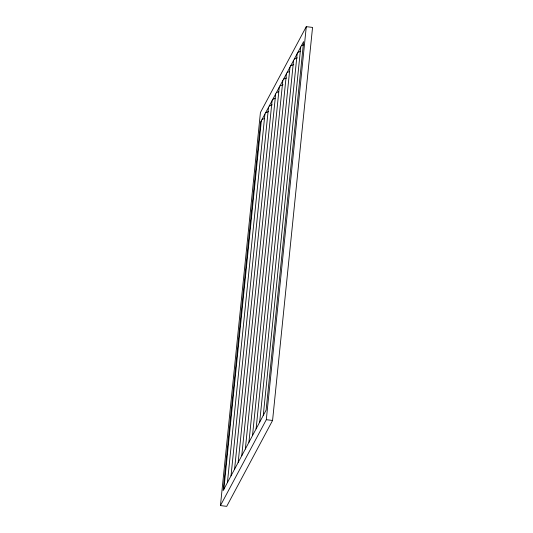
<?xml version="1.0" encoding="UTF-8"?>
<svg xmlns="http://www.w3.org/2000/svg" width="533" height="533" viewBox="0 0 533 533"><rect width="100%" height="100%" fill="white"/><g stroke="black" fill="none" stroke-linecap="round" stroke-linejoin="round"><path stroke-width="0.8" d="M220.449 505.584L260.43 112.536L306.288 26.65L312.551 27.416L272.57 420.464L226.712 506.35L220.449 505.584L266.307 419.698L306.288 26.65M223.847 489.274L261.33 120.791M227.431 482.565L264.914 114.082M231.016 475.856L268.499 107.373M234.593 469.147L272.083 100.664M238.178 462.437L275.661 93.955M241.762 455.728L279.245 87.245M245.347 449.013L282.83 80.536M248.924 442.303L286.414 73.827M252.509 435.594L289.992 67.111M256.093 428.885L293.576 60.402M259.678 422.176L297.161 53.693M263.255 415.467L300.745 46.984M301.458 45.645L303.75 44.752M297.874 52.354L300.172 51.461M294.296 59.063L297.354 57.877M290.712 65.772L293.77 64.586M287.127 72.481L289.419 71.595M283.543 79.19L286.601 78.005M279.965 85.9L283.023 84.72M276.38 92.615L278.672 91.723M272.796 99.325L275.088 98.432M269.212 106.034L272.27 104.848M265.634 112.743L268.692 111.557M262.049 119.452L264.341 118.566M266.307 419.698L272.57 420.464M260.617 122.137L223.127 490.62L266.127 410.097L303.61 41.614L260.617 122.137"/></g></svg>
